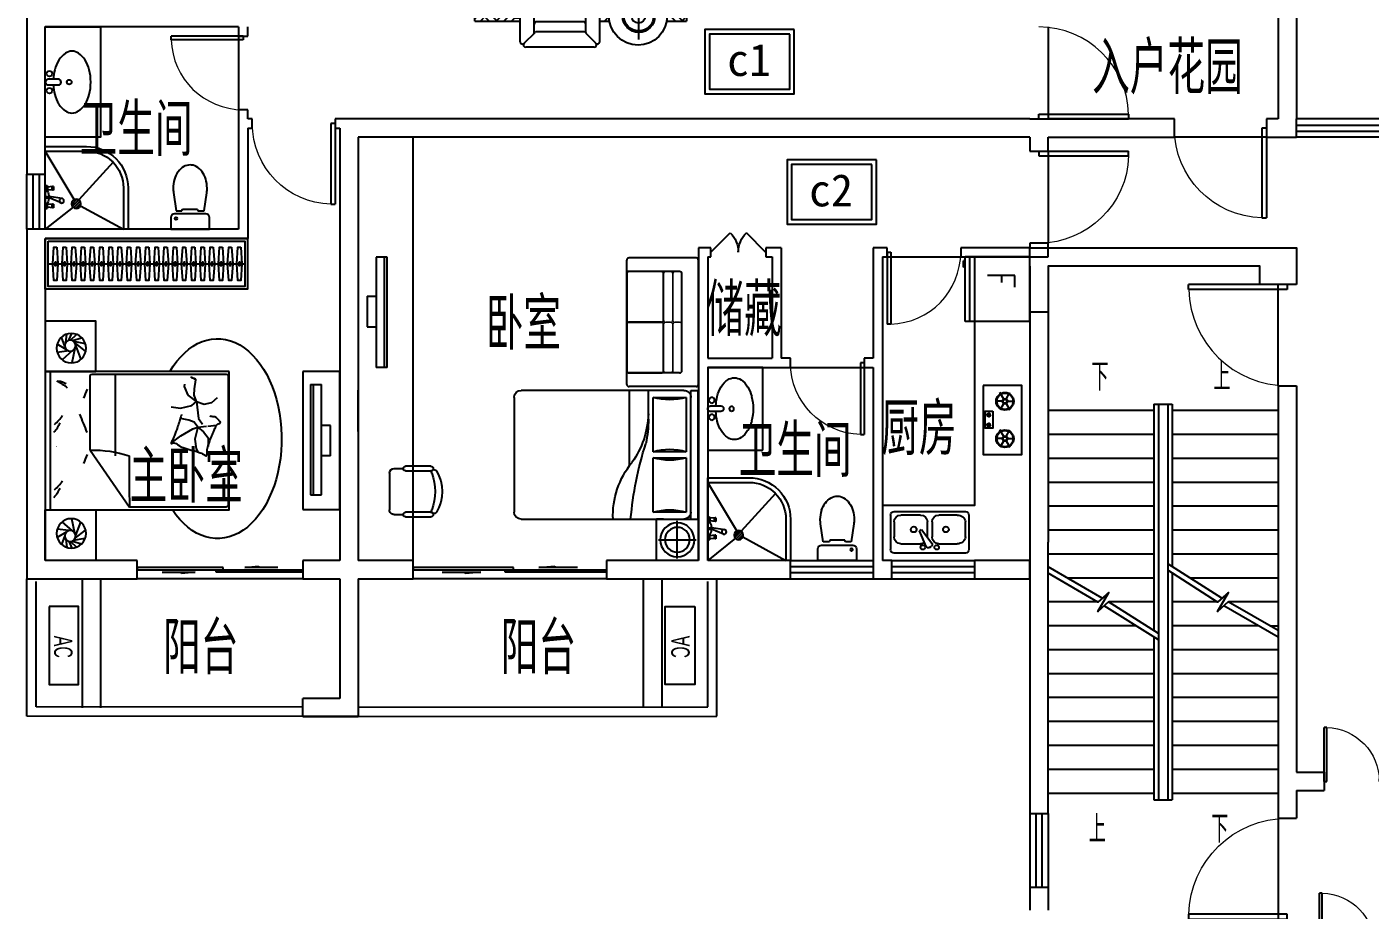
# Model space of a CAD drawing. Extents: x -458587 to -429487, y -640713 to -613098.
# Drawn here: x -458587 to -443987, y -627712 to -618113 of the extents above; entities that cross this region are included whole.
import ezdxf

# ---------------------------------------------------------------- set-up
doc = ezdxf.new("R2010")
doc.units = 0
doc.header["$LTSCALE"] = 1000
doc.header["$MEASUREMENT"] = 0
doc.layers.get('0').update_dxf_attribs({"linetype": 'CONTINUOUS'})
for name, color, linetype in [('COLU', 5, 'CONTINUOUS'), ('Elec(电器)', 5, 'CONTINUOUS'), ('FURNITURE', 55, 'CONTINUOUS'), ('LINE', 21, 'CONTINUOUS'), ('LVTRY', 8, 'CONTINUOUS'), ('Lvtry(厨卫)', 151, 'CONTINUOUS'), ('R_NAME', 255, 'CONTINUOUS'), ('Stair(楼梯)', 3, 'CONTINUOUS'), ('Text(文字)', 7, 'CONTINUOUS'), ('WALL', 2, 'CONTINUOUS'), ('WINDOW', 3, 'CONTINUOUS'), ('户型编号', 7, 'CONTINUOUS'), ('阳台栏杆SHUTTER', 165, 'CONTINUOUS')]:
    doc.layers.add(name, color=color, linetype=linetype)
doc.styles.add('_ZBHZ', font='zbtxt.shx', dxfattribs={"width": 0.8, "bigfont": 'ZBHZ.shx'})
doc.styles.add('DIM_FONT', font='ROMAND.shx', dxfattribs={"width": 0.7})
doc.styles.add('HZ', font='', dxfattribs={"width": 0.8})
doc.styles.add('hzht', font='simhei.ttf', dxfattribs={"width": 0.8})
doc.styles.get("Standard").update_dxf_attribs({"font": 'GBENOR', "bigfont": 'GBCBIG'})
doc.styles.get('HZ').set_extended_font_data('FangSong_GB2312')

# ---------------------------------------------------------------- blocks, each defined once
blk = doc.blocks.new('$DorLib2D$00000001')
for p, q in [((0.45, 0.975), (0.5, 0.975)), ((0.45, 0), (0.45, 0.975)), ((0.5, 0), (0.5, 0.975)), ((0.5, 0), (0.45, 0))]:
    blk.add_line(p, q)
at = {"lineweight": 13}
blk.add_arc((0.475, 0), 0.975, 91.4693, 180, dxfattribs=at)
blk = doc.blocks.new('$DorLib2D$00000002')
for p, q in [((-0.5, 0), (-0.5, 0.4875)), ((-0.475, 0.4875), (-0.5, 0.4875)), ((-0.475, 0), (-0.475, 0.4875)), ((0.475, 0), (0.475, 0.4875)), ((0.475, 0.4875), (0.5, 0.4875)), ((0.5, 0), (0.5, 0.4875)), ((-0.5, 0), (-0.475, 0)), ((0.5, 0), (0.475, 0))]:
    blk.add_line(p, q)
at = {"lineweight": 13}
for centre, start, end in [((-0.4875, 0), 0, 88.53072), ((0.4875, 0), 91.46928, 180)]:
    blk.add_arc(centre, 0.4875, start, end, dxfattribs=at)
blk = doc.blocks.new('*U40')
for p, q in [((172, -204), (172, -124)), ((578, -204), (578, -124)), ((148, -218), (78, -178)), ((148, -246), (78, -286)), ((172, -260), (172, -340)), ((197, -218), (266, -178)), ((197, -246), (266, -286)), ((553, -218), (484, -178)), ((553, -246), (484, -286)), ((578, -260), (578, -340)), ((602, -218), (672, -178)), ((602, -246), (672, -286))]:
    blk.add_line(p, q)
for points in [[(0, -470), (750, -470), (750, -50), (0, -50)], [(279, -365), (465, -365), (465, -447), (279, -447)]]:
    blk.add_lwpolyline(points, close=True)
for centre, radius in [((172, -232), 95.8), ((172, -232), 88.3), ((578, -232), 95.8), ((578, -232), 88.3), ((172, -232), 28.3), ((172, -232), 20.8), ((578, -232), 28.3), ((578, -232), 20.8), ((321, -408), 18.8), ((321, -408), 13.8), ((429, -408), 18.8), ((429, -408), 13.8)]:
    blk.add_circle(centre, radius)
blk = doc.blocks.new('空调室外机2')
at = {"ltscale": 0.5}
blk.add_lwpolyline([(0, 0), (850, 0), (850, 320), (0, 320)], close=True, dxfattribs=at)
at = {"ltscale": 0.5, "style": '_ZBHZ', "width": 0.65}
blk.add_text('AC', height=200, dxfattribs=at).set_placement((319, 55))
blk = doc.blocks.new('A$C6F7D5545')
at = {"layer": 'Lvtry(厨卫)', "linetype": 'ByBlock'}
for p, q in [((-323, -316), (-850, 0)), ((-475, 0), (-225, 0)), ((-475, 0), (-475, -20)), ((-415, 0), (-415, -25)), ((-357, 0), (-357, -42)), ((-242, -302), (0, 0)), ((-475, -20), (-415, -20)), ((-465, -80), (-460, -25)), ((-465, -70), (-425, -70)), ((-465, -80), (-425, -80)), ((-465, -90), (-465, -80)), ((-465, -90), (-425, -90)), ((-460, -25), (-430, -25)), ((-425, -80), (-430, -25)), ((-425, -90), (-425, -80)), ((-335, -185), (-357, -44)), ((-342, 0), (-342, -42)), ((-287, -173), (-342, -42)), ((-285, 0), (-285, -25)), ((-285, -20), (-225, -20)), ((-275, -80), (-270, -25)), ((-275, -70), (-235, -70)), ((-275, -90), (-275, -80)), ((-275, -80), (-235, -80)), ((-275, -90), (-235, -90)), ((-240, -25), (-270, -25)), ((-235, -80), (-240, -25)), ((-235, -90), (-235, -80)), ((-225, 0), (-225, -20)), ((-270, -288), (-327, -344)), ((-729, -737), (-319, -365)), ((-250, -295), (-319, -365)), ((-236, -310), (-305, -379)), ((-228, -330), (-284, -387)), ((-257, -383), (0, -850))]:
    blk.add_line(p, q, dxfattribs=at)
blk.add_lwpolyline([(0, 0), (-900, 0), (-900, -450, 0.414214), (-450, -900), (0, -900)], format="xyb", close=True, dxfattribs=at)
blk.add_lwpolyline([(-850, 0), (-850, -450, 0.414214), (-450, -850), (0, -850)], format="xyb", dxfattribs=at)
for centre, radius in [((-350, -42), 7.5), ((-311, -178), 25)]:
    blk.add_circle(centre, radius, dxfattribs=at)
blk.add_arc((-350, 108), 148, 243.9845, 295.963, dxfattribs=at)
blk.add_ellipse((-277, -337), major_axis=(35.4, 35.4), ratio=1, start_param=1.570796326794896, end_param=7.853981633974482, dxfattribs=at)
blk = doc.blocks.new('A$C183C2413')
for p, q in [((119, 26), (26, 26)), ((26, -26), (119, -26))]:
    blk.add_line(p, q)
for centre, major_axis, start_param, end_param in [((299, 91), (0, 207), 0.599587, 1.025986), ((242, 174), (0, 106), -0.000011, 0.599522), ((242, 174), (0, 106), -0.599508, 0.000026), ((185, 91), (0, 207), -1.025957, -0.599558), ((390, 36), (0, 313), 1.026003, 1.324911), ((95, 36), (0, 313), -1.324835, -1.025927), ((26, 0), (18, 18), 0.785398, 3.926991), ((37, 77), (0, 25.5), -7.45905022153e-05, 6.283110716677369), ((534, 0), (0, 461), 1.324886, 1.51553), ((119, 0), (18, 18), 3.926991, 7.068583), ((217, 0), (0, 21.2), -0.00011, 6.283075), ((-49, 0), (0, 461), -1.570792, -1.324836), ((37, -77), (0, 25.5), -7.45905022153e-05, 6.283110716677369), ((534, 0), (0, 461), 1.62611, 1.816754), ((390, -36), (0, 313), 1.816764, 2.115672), ((95, -36), (0, 313), 4.167518, 4.466426), ((-49, 0), (0, 461), 4.466408, 4.712364), ((299, -91), (0, 207), 2.115673, 2.542072), ((185, -91), (0, 207), 3.741184, 4.167583), ((242, -174), (0, 106), 2.542079, 3.141612), ((242, -174), (0, 106), 3.141588, 3.741121)]:
    blk.add_ellipse(centre, major_axis=major_axis, ratio=1, start_param=start_param, end_param=end_param)
blk = doc.blocks.new('A$C1A535976')
at = {"layer": 'Lvtry(厨卫)', "linetype": 'ByBlock'}
blk.add_lwpolyline([(0, 900), (0, 0), (600, 0), (600, 900)], close=True, dxfattribs=at)
at = {"layer": 'Lvtry(厨卫)', "linetype": 'ByBlock', "xscale": -1.199999999720603, "yscale": 1.199999999720603, "zscale": 1.199999999999999}
blk.add_blockref('A$C183C2413', (600, 450), dxfattribs=at)
blk = doc.blocks.new('座厕')
for p, q in [((128, 210), (0, 210)), ((0, 210), (0, -210)), ((168, -170), (168, 170)), ((400, 181), (202, 152)), ((202, 152), (202, 90)), ((202, 90), (220, 82)), ((220, 82), (220, -80)), ((220, -80), (202, -85)), ((202, -85), (202, -152)), ((0, -210), (128, -210)), ((202, -152), (398, -181))]:
    blk.add_line(p, q)
blk.add_circle((118, 154), 14.5)
for centre, radius, start, end in [((128, 170), 40, 360, 90), ((446, -168), 352, 90.2924, 97.7689), ((446, -168), 352, 73.6387, 90.2924), ((470, -85), 266, 54.4566, 73.6387), ((508, -33), 201, 30.1295, 54.4566), ((565, 1), 135, 0.2924, 30.1295), ((565, 1), 135, 330.4554, 0.2924), ((469, 85), 266, 286.9462, 306.1283), ((507, 33), 201, 306.1283, 330.4554), ((128, -170), 40, 270, 360), ((444, 168), 352, 262.5124, 270.2924), ((444, 168), 352, 270.2924, 286.9462)]:
    blk.add_arc(centre, radius, start, end)
blk = doc.blocks.new('A$C798D17D8')
for p, q in [((229, 2294), (129, 2353)), ((212, 2329), (177, 2428)), ((222, 2370), (233, 2460)), ((255, 2393), (290, 2468)), ((274, 2396), (341, 2457)), ((295, 2391), (395, 2422)), ((308, 2383), (435, 2358)), ((325, 2360), (439, 2273)), ((256, 2278), (130, 2261)), ((297, 2281), (184, 2182)), ((323, 2305), (288, 2148)), ((331, 2328), (385, 2185)), ((52, 550), (52, 2050)), ((489, 1403), (916, 2022)), ((1968, 2022), (916, 2022)), ((1988, 596), (1988, 2002)), ((761, 596), (761, 1465)), ((489, 1403), (489, 596)), ((1368, 1328), (1472, 1248)), ((1626, 1284), (1640, 1387)), ((1640, 1387), (1660, 1423)), ((1769, 1270), (1769, 1363)), ((1472, 1248), (1603, 1173)), ((1603, 1173), (1658, 1155)), ((1658, 1155), (1626, 1284)), ((1658, 1155), (1721, 1205)), ((1721, 1205), (1769, 1270)), ((1559, 1078), (1470, 1059)), ((1617, 1098), (1559, 1078)), ((1658, 1155), (1617, 1098)), ((1645, 874), (1664, 1060)), ((1658, 1155), (1752, 1144)), ((1664, 1060), (1700, 1110)), ((1700, 1110), (1709, 1122)), ((1767, 1142), (1861, 1130)), ((1368, 931), (1471, 945)), ((1471, 945), (1593, 919)), ((1593, 919), (1645, 874)), ((1645, 874), (1728, 905)), ((1728, 905), (1810, 885)), ((1810, 885), (1873, 831)), ((1552, 805), (1514, 711)), ((1645, 874), (1552, 805)), ((1645, 874), (1618, 807)), ((1618, 807), (1621, 738)), ((1621, 738), (1638, 640)), ((1514, 711), (1518, 687)), ((1638, 640), (1645, 637)), ((323, 297), (288, 455)), ((509, 576), (1968, 576)), ((229, 309), (129, 250)), ((256, 325), (130, 342)), ((297, 321), (184, 420)), ((325, 242), (439, 330)), ((331, 274), (385, 418)), ((212, 274), (177, 175)), ((222, 232), (233, 143)), ((255, 209), (290, 135)), ((274, 207), (341, 146)), ((295, 212), (395, 181)), ((308, 219), (435, 245))]:
    blk.add_line(p, q)
at = {"elevation": 0}
for points in [[(0, 2603), (0, 2053), (550, 2053), (550, 2603)], [(2000, 550), (0, 550), (0, 2050), (2000, 2050)]]:
    blk.add_lwpolyline(points, close=True, dxfattribs=at)
for points in [[(95, 1916, -0.088153), (162, 1815)], [(912, 1464, -0.007867), (916, 2022)], [(101, 1834, -0.027842), (189, 1738)], [(454, 1451, -0.009729), (416, 1548)], [(489, 1403, 0.085272), (912, 1464)], [(127, 1360, 0.263368), (126, 1360)], [(95, 1207, -0.088153), (162, 1105)], [(455, 1211, -0.016108), (375, 1013)], [(101, 1125, -0.027842), (189, 1028)], [(454, 741, -0.009729), (416, 839)], [(127, 651, 0.263368), (126, 651)], [(127, 651, 0.077379), (238, 726)], [(143, 649, 0.05369), (228, 679)]]:
    blk.add_lwpolyline(points, format="xyb")
blk.add_lwpolyline([(1480, 1014, 0.025626), (1478, 1026, 0.0108), (1436, 1155, 0.00456), (1405, 1242, 0.01125), (1391, 1277, 0.069394), (1380, 1296, -0.079756), (1371, 1313, -0.106399), (1368, 1328, -0.328642), (1372, 1332, -0.299547), (1378, 1329, 0.189917), (1387, 1324, 0.033518), (1397, 1323, 0.075627), (1402, 1323, 0.053489), (1410, 1326, 0.017838), (1432, 1338, 0.038394), (1456, 1355, -0.059529), (1472, 1366, -0.035943), (1498, 1376, -0.011245), (1585, 1402, -0.006203), (1624, 1412, 0.010783), (1647, 1418, 0.019485), (1660, 1423, 0.005062), (1710, 1442, 0.101392), (1736, 1459, -0.223768), (1749, 1464, -0.25558), (1754, 1461, -0.081563), (1759, 1445, -0.071805), (1759, 1428, 0.069985), (1759, 1411, 0.03546), (1772, 1351, 0.029432), (1797, 1282, 0.001554), (1811, 1249, -0.00152), (1826, 1215, -0.004735), (1840, 1179, 0.00382), (1859, 1136, 0.296001), (1891, 1114, -0.649774), (1900, 1092, -0.02319), (1895, 1088, 0.0288), (1892, 1084, 0.005727), (1886, 1077, -0.004358), (1878, 1069, -0.027528), (1861, 1052, -0.046214), (1850, 1043, -0.194121), (1833, 1040, 0.133719), (1809, 1039, 0.005779), (1787, 1032, 0.008882)], format="xyb", dxfattribs=at)
blk.add_lwpolyline([(1583, 608, -0.101392), (1632, 632, -0.005062)], format="xyb", close=True)
blk.add_lwpolyline([(0, 0), (0, 550), (550, 550), (550, 0)], close=True)
for centre, radius in [((283, 2308, 0), 160), ((271, 2336, 0), 60), ((283, 295, 0), 160), ((271, 267, 0), 60)]:
    blk.add_circle(centre, radius)
for centre, start, end in [((1968, 2002), 0, 90), ((509, 596), 180, 270), ((741, 596), 270, 0), ((1968, 596), 270, 0)]:
    blk.add_arc(centre, 20, start, end)
blk.add_ellipse((1872, 1278), major_axis=(0, -1086), ratio=0.642246, start_param=-0.835524, end_param=3.921507)
at = {"text_generation_flag": 4, "width": 0.8, "flags": 9}
for tag in ['YSIZE', 'XSIZE']:
    blk.add_attdef(tag, (283, 2308, 0), '', height=0.5, rotation=0, dxfattribs=at)
at = {"style": 'DIM_FONT', "text_generation_flag": 4, "width": 0.8, "flags": 9}
for tag in ['YSIZE', 'XSIZE']:
    blk.add_attdef(tag, (0, 550), '', height=0.5, rotation=90, dxfattribs=at)
at = {"oblique": 360, "width": 0.8, "flags": 9}
for tag in ['YSIZE', 'XSIZE']:
    blk.add_attdef(tag, (283, 294, 0), '', height=0.5, rotation=0, dxfattribs=at)
blk = doc.blocks.new('retrertu')
at = {"layer": 'FURNITURE'}
for p, q in [((400, 1500), (0, 1500)), ((0, 1500), (0, 0)), ((400, 0), (400, 1500)), ((116, 160), (116, 1360)), ((0, 0), (400, 0))]:
    blk.add_line(p, q, dxfattribs=at)
at = {"layer": 'FURNITURE', "ltscale": 30}
for p, q in [((82, 1360), (202, 1360)), ((82, 1360), (82, 160)), ((202, 160), (202, 1360)), ((300, 915), (202, 915)), ((300, 585), (300, 915)), ((300, 585), (202, 585)), ((82, 160), (202, 160))]:
    blk.add_line(p, q, dxfattribs=at)
blk = doc.blocks.new('*U44')
blk.add_line((-970, -275), (1169, -275))
for points in [[(-1000, 0), (1199, 0), (1199, -550), (-1000, -550)], [(-970, -30), (1169, -30), (1169, -520), (-970, -520)], [(-874, -95), (-862, -275), (-874, -455), (-906, -455), (-918, -275), (-906, -95)], [(-774, -95), (-762, -275), (-774, -455), (-806, -455), (-818, -275), (-806, -95)], [(-674, -95), (-662, -275), (-674, -455), (-706, -455), (-718, -275), (-706, -95)], [(-574, -95), (-562, -275), (-574, -455), (-606, -455), (-618, -275), (-606, -95)], [(-474, -95), (-462, -275), (-474, -455), (-506, -455), (-518, -275), (-506, -95)], [(-374, -95), (-362, -275), (-374, -455), (-406, -455), (-418, -275), (-406, -95)], [(-274, -95), (-262, -275), (-274, -455), (-306, -455), (-318, -275), (-306, -95)], [(-174, -95), (-162, -275), (-174, -455), (-206, -455), (-218, -275), (-206, -95)], [(-74, -95), (-62, -275), (-74, -455), (-106, -455), (-118, -275), (-106, -95)], [(26, -95), (38, -275), (26, -455), (-6, -455), (-18, -275), (-6, -95)], [(126, -95), (138, -275), (126, -455), (94, -455), (82, -275), (94, -95)], [(226, -95), (238, -275), (226, -455), (194, -455), (182, -275), (194, -95)], [(326, -95), (338, -275), (326, -455), (294, -455), (282, -275), (294, -95)], [(426, -95), (438, -275), (426, -455), (394, -455), (382, -275), (394, -95)], [(526, -95), (538, -275), (526, -455), (494, -455), (482, -275), (494, -95)], [(626, -95), (638, -275), (626, -455), (594, -455), (582, -275), (594, -95)], [(726, -95), (738, -275), (726, -455), (694, -455), (682, -275), (694, -95)], [(826, -95), (838, -275), (826, -455), (794, -455), (782, -275), (794, -95)], [(926, -95), (938, -275), (926, -455), (894, -455), (882, -275), (894, -95)], [(1026, -95), (1038, -275), (1026, -455), (994, -455), (982, -275), (994, -95)], [(1126, -95), (1138, -275), (1126, -455), (1094, -455), (1082, -275), (1094, -95)]]:
    blk.add_lwpolyline(points, close=True)
at = {"ltscale": 15}
for points in [[(-894, -255), (-886, -255), (-886, -295), (-894, -295)], [(-794, -255), (-786, -255), (-786, -295), (-794, -295)], [(-694, -255), (-686, -255), (-686, -295), (-694, -295)], [(-594, -255), (-586, -255), (-586, -295), (-594, -295)], [(-494, -255), (-486, -255), (-486, -295), (-494, -295)], [(-394, -255), (-386, -255), (-386, -295), (-394, -295)], [(-294, -255), (-286, -255), (-286, -295), (-294, -295)], [(-194, -255), (-186, -255), (-186, -295), (-194, -295)], [(-94, -255), (-86, -255), (-86, -295), (-94, -295)], [(6, -255), (14, -255), (14, -295), (6, -295)], [(106, -255), (114, -255), (114, -295), (106, -295)], [(206, -255), (214, -255), (214, -295), (206, -295)], [(306, -255), (314, -255), (314, -295), (306, -295)], [(406, -255), (414, -255), (414, -295), (406, -295)], [(506, -255), (514, -255), (514, -295), (506, -295)], [(606, -255), (614, -255), (614, -295), (606, -295)], [(706, -255), (714, -255), (714, -295), (706, -295)], [(806, -255), (814, -255), (814, -295), (806, -295)], [(906, -255), (914, -255), (914, -295), (906, -295)], [(1006, -255), (1014, -255), (1014, -295), (1006, -295)], [(1106, -255), (1114, -255), (1114, -295), (1106, -295)]]:
    blk.add_lwpolyline(points, close=True, dxfattribs=at)
blk = doc.blocks.new('65478678-')
at = {"layer": 'FURNITURE'}
for p, q in [((0, -90), (90, 0)), ((0, -6), (6, 0)), ((0, -209), (0, 0)), ((0, 0), (2740, 0)), ((166, 0), (198, -32)), ((198, -262), (198, 0)), ((297, -367), (297, 0)), ((1048, 0), (465, 0)), ((1608, 0), (1098, 0)), ((2241, 0), (1659, 0)), ((2442, -943), (2442, 0)), ((2541, -71), (2612, 0)), ((2541, -242), (2541, 0)), ((2688, 0), (2740, -51)), ((2740, -214), (2740, 0)), ((0, -174), (170, -4)), ((48, -210), (198, -60)), ((119, -223), (198, -144)), ((404, -61), (404, -701)), ((404, -61), (404, -65)), ((447, -43), (567, -162)), ((1073, -25), (1073, -344)), ((1634, -25), (1634, -730)), ((2259, -43), (2157, -145)), ((2302, -61), (2302, -701)), ((2541, -155), (2692, -4)), ((2541, -239), (2734, -46)), ((2649, -210), (2740, -120)), ((128, -214), (148, -234)), ((170, -172), (198, -201)), ((556, -162), (556, -730)), ((763, -278), (581, -278)), ((1048, -170), (584, -170)), ((1048, -278), (917, -278)), ((1073, -195), (1073, -262)), ((1608, -170), (1098, -170)), ((1608, -278), (1098, -278)), ((1634, -182), (1634, -257)), ((2122, -170), (1659, -170)), ((2125, -278), (1659, -278)), ((2150, -162), (2150, -730)), ((2541, -185), (2582, -225)), ((2579, -214), (2558, -234)), ((2732, -212), (2740, -204)), ((19, -752), (19, -292)), ((556, -306), (556, -755)), ((2687, -752), (2687, -292)), ((272, -522), (-234, -522)), ((2435, -522), (2940, -522)), ((297, -951), (297, -684)), ((1073, -591), (1073, -730)), ((0, -951), (0, -842)), ((0, -843), (2, -845)), ((0, -847), (2, -845)), ((2, -845), (5, -842)), ((2, -845), (100, -943)), ((78, -838), (184, -943)), ((144, -819), (198, -873)), ((198, -951), (198, -790)), ((531, -755), (458, -755)), ((1048, -755), (581, -755)), ((1608, -755), (1098, -755)), ((2125, -755), (1659, -755)), ((2248, -755), (2175, -755)), ((2541, -943), (2541, -809)), ((2541, -828), (2554, -815)), ((2541, -862), (2622, -943)), ((2568, -851), (2590, -829)), ((2592, -829), (2706, -943)), ((2690, -843), (2740, -892)), ((2705, -845), (2702, -842)), ((2706, -843), (2705, -845)), ((2706, -847), (2705, -845)), ((2740, -943), (2740, -838)), ((-319, -1004), (-319, -1746)), ((-276, -986), (-174, -1088)), ((-258, -943), (382, -943)), ((0, -931), (44, -887)), ((72, -943), (86, -929)), ((436, -997), (436, -1070)), ((2270, -997), (2270, -1070)), ((2965, -943), (2324, -943)), ((2541, -912), (2566, -887)), ((2635, -943), (2621, -929)), ((2982, -986), (2881, -1088)), ((3025, -1004), (3025, -1746)), ((-157, -1095), (411, -1095)), ((-149, -1123), (-149, -1626)), ((-42, -1120), (-42, -1629)), ((436, -1120), (436, -1629)), ((935, -1081), (1772, -1081)), ((1353, -1081), (935, -1499)), ((935, -1683), (935, -1081)), ((1146, -1081), (935, -1282)), ((1117, -1081), (935, -1255)), ((1772, -1081), (1772, -1683)), ((2270, -1120), (2270, -1629)), ((2863, -1095), (2296, -1095)), ((2748, -1120), (2748, -1629)), ((2856, -1123), (2856, -1626)), ((1772, -1170), (1237, -1683)), ((1772, -1198), (1265, -1683)), ((1772, -1466), (1557, -1683)), ((-276, -1763), (-157, -1644)), ((-157, -1654), (411, -1654)), ((-157, -1654), (411, -1654)), ((-13, -1654), (436, -1654)), ((436, -1679), (436, -1752)), ((1772, -1683), (935, -1683)), ((2720, -1654), (2270, -1654)), ((2270, -1679), (2270, -1752)), ((2863, -1654), (2296, -1654)), ((2863, -1654), (2296, -1654)), ((2982, -1763), (2863, -1644)), ((-258, -1806), (382, -1806)), ((0, -1862), (0, -1806)), ((0, -1852), (2, -1854)), ((0, -1856), (2, -1854)), ((0, -2300), (0, -1862)), ((0, -1940), (44, -1896)), ((2, -1854), (49, -1806)), ((2, -1854), (198, -2050)), ((44, -1812), (198, -1966)), ((122, -1806), (198, -1882)), ((198, -2104), (198, -1806)), ((297, -2005), (297, -1806)), ((2965, -1806), (2324, -1806)), ((2442, -2003), (2442, -1806)), ((2541, -2102), (2541, -1806)), ((2541, -1871), (2740, -2069)), ((2541, -1921), (2566, -1896)), ((2561, -1806), (2740, -1985)), ((2645, -1806), (2740, -1901)), ((2705, -1854), (2657, -1806)), ((2706, -1852), (2705, -1854)), ((2706, -1856), (2705, -1854)), ((2706, -1868), (2706, -1806)), ((2740, -2300), (2740, -1806)), ((0, -2024), (86, -1938)), ((0, -2108), (128, -1980)), ((0, -2192), (170, -2022)), ((2442, -2003), (297, -2003)), ((2440, -2274), (2692, -2022)), ((2541, -2005), (2608, -1938)), ((2541, -2089), (2650, -1980)), ((0, -2276), (198, -2078)), ((60, -2300), (254, -2106)), ((2541, -2102), (198, -2102)), ((212, -2148), (364, -2300)), ((250, -2102), (254, -2106)), ((254, -2106), (258, -2102)), ((254, -2106), (448, -2300)), ((296, -2148), (342, -2102)), ((338, -2190), (426, -2102)), ((380, -2232), (511, -2102)), ((422, -2274), (595, -2102)), ((481, -2300), (679, -2102)), ((565, -2300), (758, -2106)), ((716, -2148), (868, -2300)), ((754, -2102), (758, -2106)), ((758, -2106), (763, -2102)), ((758, -2106), (952, -2300)), ((800, -2148), (847, -2102)), ((842, -2190), (931, -2102)), ((885, -2232), (1015, -2102)), ((927, -2274), (1099, -2102)), ((985, -2300), (1183, -2102)), ((1069, -2300), (1263, -2106)), ((1221, -2148), (1373, -2300)), ((1258, -2102), (1263, -2106)), ((1263, -2106), (1267, -2102)), ((1263, -2106), (1457, -2300)), ((1305, -2148), (1351, -2102)), ((1347, -2190), (1435, -2102)), ((1389, -2232), (1520, -2102)), ((1431, -2274), (1604, -2102)), ((1490, -2300), (1688, -2102)), ((1574, -2300), (1767, -2106)), ((1725, -2148), (1877, -2300)), ((1763, -2102), (1767, -2106)), ((1767, -2106), (1772, -2102)), ((1767, -2106), (1961, -2300)), ((1809, -2148), (1856, -2102)), ((1851, -2190), (1940, -2102)), ((1893, -2232), (2024, -2102)), ((1936, -2274), (2108, -2102)), ((1994, -2300), (2192, -2102)), ((2078, -2300), (2272, -2106)), ((2230, -2148), (2382, -2300)), ((2267, -2102), (2272, -2106)), ((2272, -2106), (2276, -2102)), ((2272, -2106), (2466, -2300)), ((2314, -2148), (2360, -2102)), ((2356, -2190), (2444, -2102)), ((2398, -2232), (2528, -2102)), ((2498, -2300), (2734, -2064)), ((2583, -2300), (2740, -2143)), ((2734, -2148), (2740, -2153)), ((2740, -2300), (0, -2300)), ((86, -2274), (111, -2300)), ((128, -2232), (195, -2300)), ((170, -2190), (280, -2300)), ((590, -2274), (616, -2300)), ((632, -2232), (700, -2300)), ((674, -2190), (784, -2300)), ((1095, -2274), (1120, -2300)), ((1137, -2232), (1204, -2300)), ((1179, -2190), (1288, -2300)), ((1599, -2274), (1625, -2300)), ((1641, -2232), (1709, -2300)), ((1683, -2190), (1793, -2300)), ((2104, -2274), (2129, -2300)), ((2146, -2232), (2213, -2300)), ((2188, -2190), (2297, -2300)), ((2608, -2274), (2634, -2300)), ((2650, -2232), (2718, -2300)), ((2692, -2190), (2740, -2237))]:
    blk.add_line(p, q, dxfattribs=at)
for centre, radius in [((23, -526), 317), ((2684, -526), 317), ((19, -518), 176), ((19, -518), 161), ((2687, -518), 176), ((2687, -518), 161), ((19, -522), 74.9), ((2687, -522), 74.9)]:
    blk.add_circle(centre, radius, dxfattribs=at)
for centre, radius, start, end in [((465, -25), 25.2, 90, 225), ((1048, -25), 25.2, 0, 90), ((1098, -25), 25.2, 90, 180), ((1608, -25), 25.2, 0, 90), ((1659, -25), 25.2, 90, 180), ((2241, -25), 25.2, 315, 90), ((429, -61), 25.2, 45, 180), ((531, -162), 25.2, 0, 45), ((1048, -145), 25.2, 270, 0), ((1098, -145), 25.2, 180, 270), ((1608, -145), 25.2, 270, 0), ((1659, -145), 25.2, 180, 270), ((2175, -162), 25.2, 135, 180), ((2277, -61), 25.2, 0, 135), ((581, -252), 25.2, 180, 270), ((584, -145), 25.2, 225, 270), ((584, -145), 25.2, 225, 270), ((893, -432), 202, 107.5996, 169.2984), ((756, -533), 302, 28.3291, 76.3199), ((1032, -367), 89, 117.338, 141.7635), ((780, -680), 445, 26.9689, 61.7217), ((1048, -252), 25.2, 270, 0), ((1098, -252), 25.2, 180, 270), ((1608, -252), 25.2, 270, 0), ((1659, -252), 25.2, 180, 270), ((2122, -145), 25.2, 270, 315), ((2125, -252), 25.2, 270, 0), ((966, -271), 298, 204.3984, 248.8225), ((757, -280), 287, 290.7806, 337.6111), ((1166, -362), 315, 213.3991, 239.1855), ((796, -220), 462, 296.7413, 325.384), ((458, -701), 53.9, 180, 270), ((531, -730), 25.2, 270, 0), ((581, -730), 25.2, 180, 270), ((1048, -730), 25.2, 270, 0), ((1098, -730), 25.2, 180, 270), ((1608, -730), 25.2, 270, 0), ((1659, -730), 25.2, 180, 270), ((2125, -730), 25.2, 270, 0), ((2175, -730), 25.2, 180, 270), ((2196, -730), 25.2, 270, 0), ((2246, -730), 25.2, 180, 270), ((2248, -701), 53.9, 270, 0), ((-294, -1004), 25.2, 45, 180), ((-258, -968), 25.2, 90, 225), ((382, -997), 53.9, 0, 90), ((2324, -997), 53.9, 90, 180), ((2965, -968), 25.2, 315, 90), ((3000, -1004), 25.2, 360, 135), ((-157, -1070), 25.2, 225, 270), ((-175, -1123), 25.2, 0, 45), ((-67, -1120), 25.2, 0, 90), ((411, -1070), 25.2, 270, 0), ((411, -1120), 25.2, 0, 90), ((2296, -1070), 25.2, 180, 270), ((2296, -1120), 25.2, 90, 180), ((2773, -1120), 25.2, 90, 180), ((2881, -1123), 25.2, 135, 180), ((2863, -1070), 25.2, 270, 315), ((-294, -1746), 25.2, 180, 315), ((-157, -1679), 25.2, 90, 135), ((-175, -1626), 25.2, 315, 0), ((-175, -1626), 25.2, 315, 0), ((-67, -1629), 25.2, 270, 0), ((411, -1629), 25.2, 270, 0), ((411, -1679), 25.2, 0, 90), ((2296, -1629), 25.2, 180, 270), ((2296, -1679), 25.2, 90, 180), ((2773, -1629), 25.2, 180, 270), ((2881, -1626), 25.2, 180, 225), ((2881, -1626), 25.2, 180, 225), ((2863, -1679), 25.2, 45, 90), ((3000, -1746), 25.2, 225, 360), ((-258, -1781), 25.2, 135, 270), ((382, -1752), 53.9, 270, 0), ((2324, -1752), 53.9, 180, 270), ((2965, -1781), 25.2, 270, 45)]:
    blk.add_arc(centre, radius, start, end, dxfattribs=at)
blk = doc.blocks.new('jdghk')
at = {"layer": 'FURNITURE', "ltscale": 30}
for p, q in [((386565, 8773), (386685, 8773)), ((386565, 7573), (386565, 8773)), ((386685, 8773), (386685, 7573)), ((386783, 8348), (386685, 8348)), ((386783, 8348), (386783, 8018)), ((386783, 8018), (386685, 8018)), ((386565, 7573), (386685, 7573))]:
    blk.add_line(p, q, dxfattribs=at)
at = {"layer": 'FURNITURE'}
blk.add_line((386599, 8773), (386599, 7573), dxfattribs=at)
blk = doc.blocks.new('jhhjk')
at = {"layer": 'FURNITURE'}
for p, q in [((368579, 19057), (368506, 19057)), ((368506, 18607), (368506, 19057)), ((368506, 19057), (368956, 19057)), ((368731, 18627), (368731, 19037)), ((368956, 19057), (368956, 18607)), ((368526, 18832), (368936, 18832)), ((368956, 18607), (368506, 18607))]:
    blk.add_line(p, q, dxfattribs=at)
for radius, start in [(185, 0.2522), (135, 0.3469)]:
    blk.add_arc((368731, 18832), radius, start, 0, dxfattribs=at)
blk = doc.blocks.new('*U42')
at = {"linetype": 'Continuous'}
for p, q in [((0, -62), (0, -438)), ((812, -25), (37, -25)), ((112, -125), (325, -125)), ((387, -97), (314, -267)), ((336, -279), (447, -132)), ((422, -84), (440, -94)), ((525, -125), (724, -125)), ((850, -438), (850, -62)), ((37, -363), (37, -200)), ((314, -267), (336, -279)), ((400, -201), (400, -363)), ((450, -363), (450, -200)), ((812, -200), (812, -363)), ((325, -438), (112, -438)), ((724, -438), (525, -438)), ((37, -475), (812, -475))]:
    blk.add_line(p, q, dxfattribs=at)
for centre, radius, start, end in [((37, -62), 37.4, 90, 180), ((112, -200), 74.9, 90, 180), ((350, -87), 25, 1.8055, 0), ((325, -200), 74.9, 56.607, 90), ((410, -106), 25, 60, 159.4623), ((427, -116), 25, 320.5377, 60), ((525, -200), 74.9, 90, 180), ((500, -87), 25, 180, 178.1945), ((726, -212), 86.9, 7.9611, 91.1722), ((812, -62), 37.4, 0, 90), ((250, -281), 31.2, 0.8058, 0), ((600, -281), 31.2, 180, 179.1942), ((37, -438), 37.4, 180, 270), ((112, -363), 74.9, 180, 270), ((325, -363), 74.9, 270, 0), ((525, -363), 74.9, 180, 270), ((726, -351), 86.9, 268.8278, 352.0389), ((812, -438), 37.4, 270, 0)]:
    blk.add_arc(centre, radius, start, end, dxfattribs=at)
blk = doc.blocks.new('*U43')
for p, q in [((-300, 0), (-300, -700)), ((400, 0), (-300, 0)), ((400, 0), (400, -700)), ((30, -162), (-98, -162)), ((-98, -162), (-98, -457)), ((-21, -303), (-98, -303)), ((400, -650), (-300, -650)), ((400, -700), (-300, -700)), ((-258, -700), (-258, -720)), ((-187, -720), (-258, -720)), ((-187, -700), (-187, -720))]:
    blk.add_line(p, q)
blk = doc.blocks.new('$DorLib2D$00000131')
at = {"color": 0, "linetype": 'Continuous'}
for p, q in [((0.15, 0.125), (0.2319, 0.1973)), ((0.2319, 0.1973), (0.2319, 0.125)), ((-0.5, 0.125), (-0.5, 0)), ((0.0192, 0.125), (-0.5, 0.125)), ((0.0192, 0), (0.0192, 0.125)), ((0.35, 0.125), (0.15, 0.125)), ((-0.5, 0), (0.0192, 0)), ((-0.024, 0), (0.5, 0)), ((-0.024, -0.125), (-0.024, 0)), ((0.5, 0), (0.5, -0.125)), ((-0.35, -0.125), (-0.15, -0.125)), ((-0.2319, -0.1973), (-0.2319, -0.125)), ((-0.15, -0.125), (-0.2319, -0.1973)), ((0.5, -0.125), (-0.024, -0.125))]:
    blk.add_line(p, q, dxfattribs=at)
blk = doc.blocks.new('$TCHSYS$WIN2D')
for p, q in [((-0.5, 0.5), (0.5, 0.5)), ((0.5, 0.1667), (-0.5, 0.1667)), ((0.5, -0.1667), (-0.5, -0.1667)), ((-0.5, -0.5), (0.5, -0.5))]:
    blk.add_line(p, q)
blk = doc.blocks.new('$plan$00000312')
at = {"color": 0, "linetype": 'ByBlock'}
for p, q in [((-2000, 77), (-2000, 1323)), ((-1923, 1400), (-154, 1400)), ((-487, 1323), (-487, 733)), ((-128, 1323), (-487, 1323)), ((-128, 733), (-128, 1323)), ((-77, 1400), (-77, 0)), ((-77, 1400), (0, 1400)), ((0, 1400), (0, 0)), ((-744, 810), (-744, 0)), ((-487, 733), (-128, 733)), ((-487, 667), (-487, 77)), ((-128, 667), (-487, 667)), ((-128, 77), (-128, 667)), ((-539, 314), (-539, 0)), ((-154, 0), (-1923, 0)), ((-487, 77), (-128, 77)), ((-77, 0), (0, 0))]:
    blk.add_line(p, q, dxfattribs=at)
for centre, radius, start, end in [((-1923, 1323), 76.9, 90, 180), ((-19, 1362), 906, 177.5673, 219.5461), ((3222, 1764), 3971, 185.2585, 197.3483), ((-308, 1939), 641, 253.7398, 286.2602), ((-154, 1323), 76.9, 0, 90), ((-1530, 214), 992, 2.4493, 35.0961), ((-308, 118), 641, 73.7398, 106.2602), ((-308, 1282), 641, 253.7398, 286.2602), ((-1770, 314), 1231, 359.9814, 12.4667), ((-1923, 77), 76.9, 180, 270), ((-308, -539), 641, 73.7398, 106.2602), ((-154, 77), 76.9, 270, 0)]:
    blk.add_arc(centre, radius, start, end, dxfattribs=at)
blk = doc.blocks.new('$plan$00001585')
for p, q in [((-275, -398), (-275, -123)), ((-225, -123), (-225, -398)), ((225, -398), (225, -123)), ((275, -123), (275, -398)), ((-250, -523), (-250, -423)), ((250, -523), (250, -423)), ((200, -573), (-200, -573))]:
    blk.add_line(p, q)
for centre, radius, start, end in [((-250, -123), 25, 0, 180), ((-210, -88), 28.1, 121.8908, 291.2393), ((0, -426), 426, 58.1092, 121.8908), ((0, -629), 552, 68.7607, 111.2393), ((210, -88), 28.1, 248.7607, 58.1092), ((250, -123), 25, 0, 180), ((-250, -398), 25, 180, 0), ((250, -398), 25, 180, 0), ((-200, -523), 50, 180, 270), ((200, -523), 50, 270, 0)]:
    blk.add_arc(centre, radius, start, end)
blk = doc.blocks.new('$plan$00000256')
for p, q in [((675, 0), (-675, 0)), ((-700, -25), (-700, -755)), ((700, -25), (700, -755)), ((-550, -205), (-550, -780)), ((525, -180), (-525, -180)), ((550, -205), (550, -780)), ((675, -780), (-675, -780))]:
    blk.add_line(p, q)
at = {"lineweight": 13}
for points in [[(-25, -180), (-525, -180, 0.414214), (-550, -205), (-550, -255, 0.414214), (-525, -280), (-25, -280, 0.414214), (0, -255), (0, -205, 0.414214)], [(-25, -280), (-525, -280, 0.414214), (-550, -305), (-550, -355, 0.414214), (-525, -380), (-25, -380, 0.414214), (0, -355), (0, -305, 0.414214)], [(525, -180), (25, -180, 0.414214), (0, -205), (0, -255, 0.414214), (25, -280), (525, -280, 0.414214), (550, -255), (550, -205, 0.414214)], [(525, -280), (25, -280, 0.414214), (0, -305), (0, -355, 0.414214), (25, -380), (525, -380, 0.414214), (550, -355), (550, -305, 0.414214)]]:
    blk.add_lwpolyline(points, format="xyb", close=True, dxfattribs=at)
for points in [[(-25, -380), (-525, -380, 0.414214), (-550, -405), (-550, -755, 0.414214), (-525, -780), (-25, -780, 0.414214), (0, -755), (0, -405, 0.414214)], [(525, -380), (25, -380, 0.414214), (0, -405), (0, -755, 0.414214), (25, -780), (525, -780, 0.414214), (550, -755), (550, -405, 0.414214)]]:
    blk.add_lwpolyline(points, format="xyb", close=True)
for centre, start, end in [((-675, -25), 90, 180), ((675, -25), 360, 90), ((-525, -205), 90, 180), ((525, -205), 360, 90), ((-675, -755), 180, 270), ((675, -755), 270, 360)]:
    blk.add_arc(centre, 25, start, end)
at = {"width": 0.8, "flags": 9}
for tag in ['XSIZE', 'YSIZE']:
    blk.add_attdef(tag, (0, -779), '', height=0.5, rotation=180, dxfattribs=at)
blk = doc.blocks.new('$DorLib2D$00000116')
at = {"color": 0}
for p, q in [((-0.5, 0), (-0.146, 0.354)), ((0.5, 0), (0.146, 0.354))]:
    blk.add_line(p, q, dxfattribs=at)
for centre, start, end in [((-0.5, 0), 0, 45), ((0.5, 0), 135, 180)]:
    blk.add_arc(centre, 0.5, start, end, dxfattribs=at)

msp = doc.modelspace()

# ---------------------------------------------------------------- linework, layer by layer
at = {"layer": 'COLU', "color": 5}
msp.add_lwpolyline([(-444787, -620913), (-445187, -620913), (-445187, -620713), (-447487, -620713), (-447487, -621213), (-447687, -621213), (-447687, -620513), (-444787, -620513), (-444787, -620913)], dxfattribs=at)
at = {"layer": 'FURNITURE'}
for p, q in [((-454387, -623913), (-454387, -619313)), ((-454987, -622512), (-454987, -622062)), ((-451287, -623913), (-451887, -623913))]:
    msp.add_line(p, q, dxfattribs=at)
at = {"layer": 'LINE'}
for p, q in [((-457987, -624113), (-457987, -625513)), ((-457787, -624113), (-457787, -625513)), ((-451887, -624113), (-451887, -625513)), ((-451687, -624113), (-451687, -625513))]:
    msp.add_line(p, q, dxfattribs=at)
at = {"layer": 'LVTRY'}
msp.add_lwpolyline([(-448287, -620613), (-448287, -623313), (-449287, -623313)], dxfattribs=at)
at = {"layer": 'Lvtry(厨卫)', "linetype": 'ByBlock'}
msp.add_lwpolyline([(-457787, -618113), (-457787, -619313), (-458387, -619313), (-458387, -618113)], close=True, dxfattribs=at)
msp.add_lwpolyline([(-457787, -618113), (-457787, -619313), (-458387, -619313), (-458387, -618113)], close=True, dxfattribs=at)
msp.add_lwpolyline([(-457787, -618113), (-457787, -619313), (-458387, -619313), (-458387, -618113)], close=True, dxfattribs=at)
at = {"layer": 'Stair(楼梯)'}
for p, q in [((-446337, -622213), (-446337, -624674)), ((-446337, -622213), (-446287, -622213)), ((-446187, -622213), (-446137, -622213)), ((-446137, -622213), (-446137, -623982)), ((-446337, -622283), (-447487, -622283)), ((-444987, -622283), (-446137, -622283)), ((-446337, -622543), (-447487, -622543)), ((-444987, -622543), (-446137, -622543)), ((-446337, -622803), (-447487, -622803)), ((-444987, -622803), (-446137, -622803)), ((-446337, -623063), (-447487, -623063)), ((-444987, -623063), (-446137, -623063)), ((-446337, -623323), (-447487, -623323)), ((-444987, -623323), (-446137, -623323)), ((-446337, -623583), (-447487, -623583)), ((-444987, -623583), (-446137, -623583)), ((-446337, -623843), (-447487, -623843)), ((-444987, -623843), (-446137, -623843)), ((-446898, -624322), (-447487, -623982)), ((-445598, -624322), (-446187, -623950)), ((-446337, -624103), (-447277, -624103)), ((-446137, -624051), (-446137, -626513)), ((-444987, -624103), (-445945, -624103)), ((-446947, -624363), (-447487, -624363)), ((-446287, -624775), (-446876, -624404)), ((-446337, -624363), (-446827, -624363)), ((-445647, -624363), (-446137, -624363)), ((-444987, -624744), (-445576, -624404)), ((-444987, -624363), (-445527, -624363)), ((-446529, -624623), (-447487, -624623)), ((-445197, -624623), (-446137, -624623)), ((-445077, -624623), (-444987, -624623)), ((-446337, -624744), (-446337, -626513)), ((-446337, -624883), (-447487, -624883)), ((-444987, -624883), (-446137, -624883)), ((-446337, -625143), (-447487, -625143)), ((-444987, -625143), (-446137, -625143)), ((-446337, -625403), (-447487, -625403)), ((-444987, -625403), (-446137, -625403)), ((-446337, -625663), (-447487, -625663)), ((-444987, -625663), (-446137, -625663)), ((-446337, -625923), (-447487, -625923)), ((-444987, -625923), (-446137, -625923)), ((-446337, -626183), (-447487, -626183)), ((-444987, -626183), (-446137, -626183)), ((-446337, -626443), (-447487, -626443)), ((-444987, -626443), (-446137, -626443)), ((-446337, -626513), (-446287, -626513)), ((-446187, -626513), (-446137, -626513))]:
    msp.add_line(p, q, dxfattribs=at)
for points in [[(-446912, -622283, 0, 0, 0), (-446912, -623803, 80, 0, 0), (-446912, -624103, 0, 0, 0)], [(-445562, -622283, 0, 0, 0), (-445562, -623803, 80, 0, 0), (-445562, -624103, 0, 0, 0)], [(-446912, -626443, 0, 0, 0), (-446912, -624923, 80, 0, 0), (-446912, -624623, 0, 0, 0)], [(-445562, -626443, 0, 0, 0), (-445562, -624923, 80, 0, 0), (-445562, -624623, 0, 0, 0)]]:
    msp.add_lwpolyline(points, format="xyseb", dxfattribs=at)
for points in [[(-446287, -624706), (-446829, -624362), (-446947, -624466), (-446827, -624259), (-446945, -624364), (-447487, -624051)], [(-444987, -624674), (-445529, -624362), (-445647, -624466), (-445527, -624259), (-445645, -624364), (-446187, -624019)]]:
    msp.add_lwpolyline(points, dxfattribs=at)
at = {"layer": 'WALL'}
for p, q in [((-458587, -617913), (-458587, -619713)), ((-444987, -617913), (-444987, -619113)), ((-444787, -617913), (-444787, -619113)), ((-458387, -619713), (-458387, -618113)), ((-457887, -618113), (-458387, -618113)), ((-456287, -618113), (-457887, -618113)), ((-456287, -618113), (-456287, -618213)), ((-456187, -618213), (-456187, -618113)), ((-456287, -618213), (-456187, -618213)), ((-456187, -619013), (-456287, -619013)), ((-456287, -619013), (-456287, -619213)), ((-456187, -619113), (-456187, -619013)), ((-456137, -619113), (-456187, -619113)), ((-456137, -619213), (-456137, -619113)), ((-455087, -619113), (-455237, -619113)), ((-455237, -619113), (-455237, -619213)), ((-447687, -619113), (-455087, -619113)), ((-447687, -619113), (-447487, -619113)), ((-446115, -619113), (-447487, -619113)), ((-446115, -619313), (-446115, -619113)), ((-444987, -619113), (-445115, -619113)), ((-445115, -619113), (-445115, -619313)), ((-444787, -619313), (-444787, -619113)), ((-456287, -619213), (-456287, -620313)), ((-456187, -619213), (-456137, -619213)), ((-456187, -619213), (-456187, -620413)), ((-455237, -619213), (-455187, -619213)), ((-455187, -619213), (-455187, -623913)), ((-454987, -619313), (-454987, -623913)), ((-447687, -619313), (-454987, -619313)), ((-447687, -619313), (-447687, -619463)), ((-447487, -619463), (-447487, -619313)), ((-447487, -619313), (-446115, -619313)), ((-445115, -619313), (-444887, -619313)), ((-444887, -619313), (-444787, -619313)), ((-447687, -619463), (-447487, -619463)), ((-458587, -619713), (-458387, -619713)), ((-458387, -620313), (-458587, -620313)), ((-458587, -620313), (-458587, -620413)), ((-456287, -620313), (-458387, -620313)), ((-458587, -620413), (-458587, -624113)), ((-456187, -620413), (-458387, -620413)), ((-458387, -620413), (-458387, -623913)), ((-447487, -620463), (-447687, -620463)), ((-447687, -620463), (-447687, -620513)), ((-447487, -620613), (-447487, -620463)), ((-451154, -620513), (-451287, -620513)), ((-451287, -620513), (-451287, -621813)), ((-451187, -620613), (-451154, -620613)), ((-451187, -620613), (-451187, -621713)), ((-451154, -620613), (-451154, -620513)), ((-450387, -620513), (-450554, -620513)), ((-450554, -620513), (-450554, -620613)), ((-450554, -620613), (-450487, -620613)), ((-450487, -620613), (-450487, -621713)), ((-450387, -620513), (-450387, -621713)), ((-449387, -620513), (-449387, -621713)), ((-449237, -620513), (-449387, -620513)), ((-449287, -620613), (-449287, -621813)), ((-449287, -620613), (-449237, -620613)), ((-449237, -620613), (-449237, -620513)), ((-447687, -620513), (-448437, -620513)), ((-448437, -620513), (-448437, -620613)), ((-448437, -620613), (-447487, -620613)), ((-447687, -620713), (-447687, -623713)), ((-447487, -620713), (-447487, -623713)), ((-451287, -621813), (-451287, -623913)), ((-451187, -621713), (-450487, -621713)), ((-451187, -621813), (-450387, -621813)), ((-451187, -621813), (-451187, -623913)), ((-450287, -621713), (-450387, -621713)), ((-450387, -621813), (-450287, -621813)), ((-450287, -621813), (-450287, -621713)), ((-449387, -621713), (-449487, -621713)), ((-449487, -621713), (-449487, -621813)), ((-449487, -621813), (-449387, -621813)), ((-449387, -621813), (-449387, -623913)), ((-449287, -621813), (-449287, -623913)), ((-444987, -622013), (-444987, -626713)), ((-444987, -622013), (-444787, -622013)), ((-444787, -622013), (-444787, -626213)), ((-446287, -622213), (-446287, -626513)), ((-446287, -622213), (-446187, -622213)), ((-446187, -622213), (-446187, -626513)), ((-447687, -623713), (-447687, -626663)), ((-447487, -626663), (-447487, -623713)), ((-457388, -623913), (-458387, -623913)), ((-457388, -624113), (-457388, -623913)), ((-455187, -623913), (-455588, -623913)), ((-455588, -623913), (-455588, -624113)), ((-454387, -623913), (-454987, -623913)), ((-454387, -624113), (-454387, -623913)), ((-451287, -623913), (-452287, -623913)), ((-452287, -623913), (-452287, -624113)), ((-450287, -623913), (-451187, -623913)), ((-450287, -624113), (-450287, -623913)), ((-449387, -623913), (-449387, -624113)), ((-449187, -623913), (-449287, -623913)), ((-449187, -624113), (-449187, -623913)), ((-447687, -623913), (-448287, -623913)), ((-448287, -623913), (-448287, -624113)), ((-447687, -624113), (-447687, -623913)), ((-458587, -624113), (-457388, -624113)), ((-455588, -624113), (-455187, -624113)), ((-455187, -624113), (-455187, -625413)), ((-454987, -624113), (-454387, -624113)), ((-454987, -624113), (-454987, -625613)), ((-452287, -624113), (-451187, -624113)), ((-451187, -624113), (-450287, -624113)), ((-449387, -624113), (-449187, -624113)), ((-448287, -624113), (-447687, -624113)), ((-455187, -625413), (-455587, -625413)), ((-455587, -625613), (-455587, -625413)), ((-454987, -625613), (-455587, -625613)), ((-444787, -626213), (-444487, -626213)), ((-444487, -626213), (-444487, -626413)), ((-444787, -626413), (-444787, -626713)), ((-444787, -626413), (-444487, -626413)), ((-446287, -626513), (-446187, -626513)), ((-447687, -626663), (-447487, -626663)), ((-444987, -626713), (-444787, -626713)), ((-447687, -627463), (-447687, -627712)), ((-447687, -627463), (-447487, -627463)), ((-447487, -627463), (-447487, -627712))]:
    msp.add_line(p, q, dxfattribs=at)
at = {"layer": 'WINDOW'}
for p, q in [((-447487, -618113), (-447487, -619113)), ((-456287, -618213), (-456287, -619013)), ((-445115, -619313), (-446115, -619313)), ((-447487, -619463), (-447487, -620463)), ((-449237, -620613), (-448437, -620613)), ((-444987, -622013), (-444987, -620913)), ((-450287, -621813), (-449487, -621813)), ((-455588, -624113), (-457388, -624113)), ((-452287, -624113), (-454387, -624113)), ((-447687, -626663), (-447687, -627463)), ((-447620, -626663), (-447620, -627463)), ((-447554, -626663), (-447554, -627463)), ((-447487, -626663), (-447487, -627463)), ((-444987, -626713), (-444987, -627813))]:
    msp.add_line(p, q, dxfattribs=at)
at = {"layer": '户型编号', "linetype": 'ByBlock'}
for points in [[(-450246, -618141), (-451217, -618141), (-451217, -618841), (-450246, -618841)], [(-450296, -618191), (-451167, -618191), (-451167, -618791), (-450296, -618791)], [(-449354, -619558), (-450325, -619558), (-450325, -620258), (-449354, -620258)], [(-449404, -619608), (-450275, -619608), (-450275, -620208), (-449404, -620208)]]:
    msp.add_lwpolyline(points, close=True, dxfattribs=at)
at = {"layer": '阳台栏杆SHUTTER'}
for p, q in [((-458587, -625603), (-458587, -624113)), ((-458487, -625503), (-458487, -624140)), ((-451187, -625503), (-451187, -624140)), ((-451087, -625603), (-451087, -624113)), ((-454987, -625206), (-454987, -625508)), ((-454987, -625608), (-458587, -625603)), ((-455587, -625507), (-458487, -625503)), ((-455187, -625608), (-451087, -625603)), ((-454987, -625508), (-451187, -625503))]:
    msp.add_line(p, q, dxfattribs=at)

# ---------------------------------------------------------------- block references
at = {"layer": 'Elec(电器)', "rotation": 270}
msp.add_blockref('空调室外机2', (-458346, -624411), dxfattribs=at)
at = {"layer": 'Elec(电器)', "xscale": -1, "rotation": 90}
msp.add_blockref('空调室外机2', (-451328, -624411), dxfattribs=at)
at = {"layer": 'FURNITURE', "extrusion": (0, 0, -1), "xscale": -1, "zscale": -1, "rotation": 90}
msp.add_blockref('65478678-', (451418, -615309), dxfattribs=at)
at = {"layer": 'FURNITURE'}
for name, p, rotation in [('*U44', (-457387, -620413), 359.9999999933298), ('$plan$00000256', (-451287, -621323), 269.9999999999999)]:
    msp.add_blockref(name, p, dxfattribs=dict(at, rotation=rotation))
at = {"layer": 'FURNITURE', "xscale": -1, "rotation": 180}
msp.add_blockref('A$C798D17D8', (-458387, -621310), dxfattribs=at)
at = {"layer": 'FURNITURE', "extrusion": (0, 0, -1), "xscale": -1, "zscale": -1}
msp.add_blockref('retrertu', (455587, -623359), dxfattribs=at)
at = {"layer": 'FURNITURE', "yscale": -1}
msp.add_blockref('$plan$00000312', (-451292, -622063), dxfattribs=at)
at = {"layer": 'FURNITURE', "yscale": -1, "rotation": 90.00000000000006}
msp.add_blockref('$plan$00001585', (-454072, -623163), dxfattribs=at)
at = {"layer": 'LVTRY', "extrusion": (0, 0, -1), "xscale": -1, "zscale": -1}
for name, p, rotation in [('座厕', (456812, -620313), 270), ('座厕', (456812, -620313), 270), ('座厕', (456812, -620313), 270), ('*U43', (447687, -620913), 90), ('*U40', (447724, -622010), 90)]:
    msp.add_blockref(name, p, dxfattribs=dict(at, rotation=rotation))
at = {"layer": 'LVTRY', "color": 85, "extrusion": (0, 0, -1), "zscale": -1, "rotation": 90}
msp.add_blockref('座厕', (449779, -623913), dxfattribs=at)
msp.add_blockref('座厕', (449779, -623913), dxfattribs=at)
msp.add_blockref('座厕', (449779, -623913), dxfattribs=at)
msp.add_blockref('座厕', (449779, -623913), dxfattribs=at)
msp.add_blockref('座厕', (449779, -623913), dxfattribs=at)
msp.add_blockref('座厕', (449779, -623913), dxfattribs=at)
at = {"layer": 'LVTRY', "xscale": -1, "rotation": 180}
msp.add_blockref('*U42', (-449198, -623856), dxfattribs=at)
at = {"layer": 'Lvtry(厨卫)', "linetype": 'ByBlock', "xscale": 1.199999999720603, "yscale": 1.199999999720603, "zscale": 1.199999999999999}
msp.add_blockref('A$C183C2413', (-458387, -618713), dxfattribs=at)
msp.add_blockref('A$C183C2413', (-458387, -618713), dxfattribs=at)
msp.add_blockref('A$C183C2413', (-458387, -618713), dxfattribs=at)
at = {"layer": 'Lvtry(厨卫)', "linetype": 'ByBlock', "xscale": -1, "rotation": 90}
for p in [(-458387, -620313), (-451187, -623913), (-451187, -623913), (-451187, -623913)]:
    msp.add_blockref('A$C6F7D5545', p, dxfattribs=at)
at = {"layer": 'Lvtry(厨卫)', "rotation": 180}
msp.add_blockref('A$C1A535976', (-450587, -621813), dxfattribs=at)
msp.add_blockref('A$C1A535976', (-450587, -621813), dxfattribs=at)
msp.add_blockref('A$C1A535976', (-450587, -621813), dxfattribs=at)
at = {"layer": 'WINDOW'}
for name, p, xscale, yscale, zscale, rotation in [('$DorLib2D$00000001', (-447587, -618613), 1000, 1000, 1000, 269.9999999998889), ('$DorLib2D$00000001', (-456237, -618613), -800, -800, -800, 270.0000000000027), ('$DorLib2D$00000001', (-455687, -619163), -900, 900, -900, 180), ('$TCHSYS$WIN2D', (-444037, -619213), 1500, -200, 1500, 180), ('$DorLib2D$00000001', (-445615, -619213), -1000, 1000, -1000, 180), ('$DorLib2D$00000001', (-447587, -619963), -1000, 1000, -1000, 269.999999999888), ('$TCHSYS$WIN2D', (-458487, -620013), -600, 200, -600, 270.0000000000013), ('$DorLib2D$00000116', (-450854, -620563), -600, 600, -600, 359.9693133551696), ('$DorLib2D$00000001', (-448837, -620563), -800, -800, -800, 7.4112e-12), ('$DorLib2D$00000001', (-444887, -621463), 1100, 1100, -1100, 90), ('$DorLib2D$00000001', (-449887, -621763), 800, -800, 800, 6.6701e-12), ('$DorLib2D$00000131', (-456488, -624013), -1800, -200, -1800, 180), ('$DorLib2D$00000131', (-453337, -624013), -2100, -200, -2100, 180.0000000000016), ('$TCHSYS$WIN2D', (-449837, -624013), -900, 200, -900, 180), ('$TCHSYS$WIN2D', (-448737, -624013), -900, -200, -900, 180.0000000000038), ('$DorLib2D$00000001', (-444887, -627263), -1100, 1100, -1100, 90)]:
    msp.add_blockref(name, p, dxfattribs=dict(at, xscale=xscale, yscale=yscale, zscale=zscale, rotation=rotation))
at = {"layer": 'WINDOW', "xscale": -1}
msp.add_blockref('jdghk', (-68104, -629389), dxfattribs=at)
at = {"layer": 'WINDOW'}
msp.add_blockref('jhhjk', (-820248, -642519), dxfattribs=at)
at = {"layer": 'WINDOW', "xscale": -1199.999999999068, "yscale": 1199.999999999534, "zscale": 1199.999999999534}
for p in [(-443887, -626313), (-443937, -628113)]:
    msp.add_blockref('$DorLib2D$00000002', p, dxfattribs=at)

# ---------------------------------------------------------------- texts
at = {"layer": 'R_NAME', "style": 'HZ', "width": 0.6}
for s, p in [('入户花园', (-447008, -618789)), ('卫生间', (-458014, -619463)), ('储藏', (-451202, -621420)), ('卧室', (-453599, -621572)), ('厨房', (-449300, -622713)), ('卫生间', (-450850, -622952)), ('主卧室', (-457469, -623233)), ('阳台', (-457106, -625094)), ('阳台', (-453436, -625094))]:
    msp.add_text(s, height=500, dxfattribs=at).set_placement(p)
at = {"layer": 'Text(文字)', "style": '_ZBHZ', "width": 0.65}
for s, p in [('下', (-447016, -622066)), ('上', (-445691, -622066)), ('上', (-447044, -626981)), ('下', (-445714, -626981))]:
    msp.add_text(s, height=300, dxfattribs=at).set_placement(p)
at = {"layer": '户型编号', "linetype": 'ByBlock', "style": 'hzht'}
for s, p in [('c1', (-450976, -618646)), ('c2', (-450085, -620063))]:
    msp.add_text(s, height=350, dxfattribs=at).set_placement(p)

doc.saveas('drawing.dxf')
